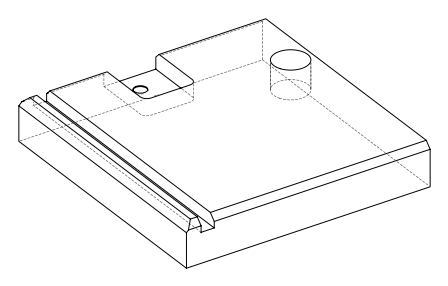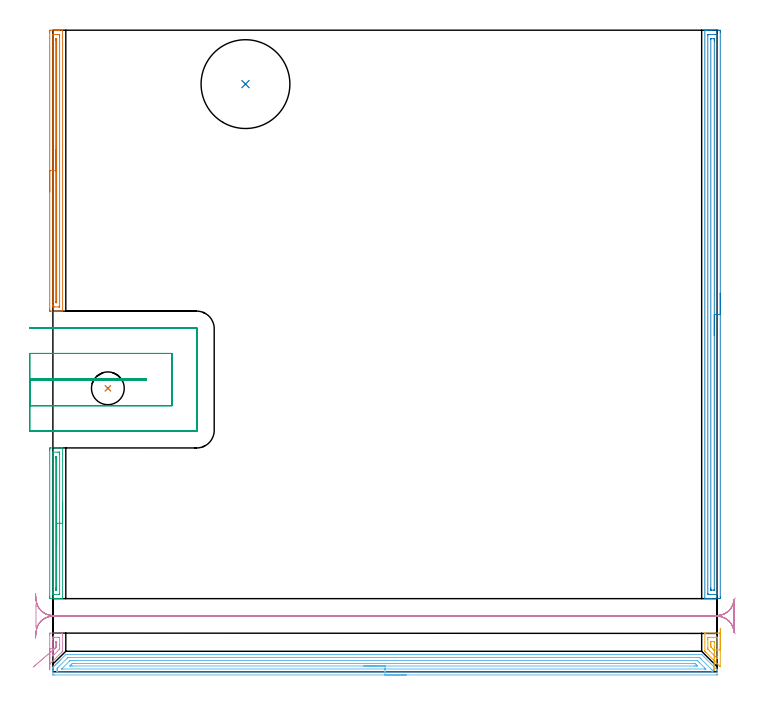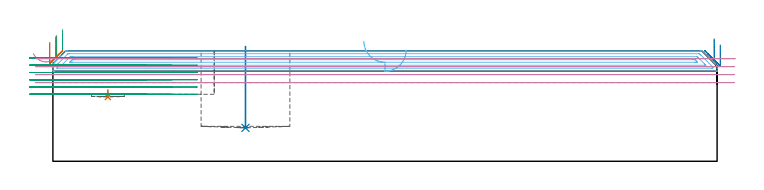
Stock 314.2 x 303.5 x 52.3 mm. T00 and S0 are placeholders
(PLAN: 10 operations, 3 tool changes, 35.9 min)
(1 INDEXABLE_INSERT_DRILL_BLIND_HOLE_FROM_SOLID | STEP1POCKET | NXT0302_002 | 0.02 min | 4091 mm3)
(2 INDEXABLE_INSERT_DRILL_BLIND_HOLE_FROM_SOLID_1 | STEP1POCKET_1 | NXT0302_036 | 0.16 min | 49869 mm3)
(3 AREA_MILL | FG_CHAMFER_SURFACE | UGT0205_001 | 1.87 min | 1473 mm3)
(4 AREA_MILL_1 | FG_CHAMFER_SURFACE_1 | UGT0205_001 | 0.44 min | 404 mm3)
(5 AREA_MILL_2 | FG_CHAMFER_SURFACE_2 | UGT0205_001 | 0.5 min | 605 mm3)
(6 AREA_MILL_3 | FG_CHAMFER_SURFACE_3 | UGT0205_001 | 10.11 min | 14463 mm3)
(7 AREA_MILL_4 | FG_CHAMFER_SURFACE_4 | UGT0205_001 | 3.35 min | 2549 mm3)
(8 AREA_MILL_5 | FG_CHAMFER_SURFACE_5 | UGT0205_001 | 6.65 min | 7291 mm3)
(9 MILL_SLOT | SLOT_PARTIAL_RECTANGULAR | UGT0201_010 | Follow Part, ap 4, ae 75% | 7.15 min | 97065 mm3)
(10 MILL_RECTANGULAR_SLOT | SLOT_RECTANGULAR | UGT0201_010 | Follow Part, ap 4, ae 75% | 5.66 min | 76959 mm3)
(TOOL NXT0302_002 | Index. Insert Drill 15.5mm [880-D1550L20-05] | D15.5 PA176 FL78 Z2)
(TOOL NXT0302_036 | Index. Insert Drill 42mm [880-D4200L50-05] | D42 PA176 FL210 Z2)
(TOOL UGT0205_001 | Chamfer Mill 20 x 3 x 45 deg. | D20 FL50 Z2)
(TOOL UGT0201_010 | End Mill 16 mm | D16 FL22 Z2)
(OP 1 INDEXABLE_INSERT_DRILL_BLIND_HOLE_FROM_SOLID)
G17 G21 G94 G90
T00 M6
G54
G17 G0 G90 X26. Y134.1 S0 M3
G43 Z62.3 H1
G94 G81 G98 Z30.4 F250. R33.7
G80
M5
M2
(OP 2 INDEXABLE_INSERT_DRILL_BLIND_HOLE_FROM_SOLID_1)
G17 G21 G94 G90
T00 M6
G54
G17 G0 G90 X91.1 Y278. S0 M3
G43 Z62.3 H1
G94 G81 G98 Z15.8 F250. R54.3
G80
M5
M2
(OP 3 AREA_MILL)
G17 G21 G94 G90
T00 M6
G54
G17 G0 G90 X4.6 Y80.25 S1061 M3
G43 Z62.3 H0
G94 G1 Y80.212 Z61.428 F250.
Y80.098 Z60.563
Y79.909 Z59.712
Y79.647 Z58.88
Y79.313 Z58.074
Y78.91 Z57.3
Y78.441 Z56.564
Y77.91 Z55.872
Y77.321 Z55.229
Y76.678 Z54.639
Y75.986 Z54.108
Y75.25 Z53.64
Y74.476 Z53.237
Y73.67 Z52.903
Y72.838 Z52.641
Y71.986 Z52.452
Y71.122 Z52.338
Y70.25 Z52.3
Y34.707
X4.594 Y34.61 Z52.292
X4.401 Y34.6 Z52.099
X2.852 Z50.551
X2.429 Z50.125
X2.217 Z49.914
X1.55 Z49.247
X1.339 Z49.036
X0.671 Z48.365
X-1.086 Y34.601 Z46.609
X-1.31 Y34.604 Z46.385
X-1.491 Y34.609 Z46.205
X-1.494 Y34.738 Z46.202
X-1.499 Y35.151 Z46.201
X-1.5 Y35.569 Z46.2
Y104.879
X-1.499 Y105.349 Z46.201
X-1.494 Y105.762 Z46.202
X-1.491 Y105.891 Z46.205
X-1.086 Y105.9 Z46.609
X0.671 Z48.365
X1.339 Z49.036
X1.55 Z49.247
X2.217 Z49.914
X2.429 Z50.125
X2.852 Z50.551
X3.763 Z51.462
X4.186 Z51.885
X4.403 Y105.899 Z52.101
X4.594 Y105.89 Z52.292
X4.6 Y105.793 Z52.3
Y70.25
X3.186 Z50.886
X3.185 Y36.928 Z50.885
X3.184 Y36.737 Z50.884
X3.181 Y36.642 Z50.881
X3.179 Y36.623 Z50.879
X3.168 Y36.61 Z50.868
X3.078 Y36.607 Z50.778
X2.752 Y36.601 Z50.452
X0.671 Y36.6 Z48.371
X0.115 Y36.602 Z47.815
X-0.019 Y36.609 Z47.681
X-0.079 Y36.613 Z47.621
X-0.083 Y36.803 Z47.617
X-0.085 Y36.928 Z47.615
X-0.086 Y37.694 Z47.614
Y103.572
X-0.084 Y103.763 Z47.616
X-0.081 Y103.858 Z47.619
X-0.079 Y103.877 Z47.621
X-0.068 Y103.89 Z47.632
X0.022 Y103.893 Z47.722
X0.348 Y103.899 Z48.048
X2.429 Y103.9 Z50.129
X2.985 Y103.898 Z50.685
X3.118 Y103.891 Z50.818
X3.179 Y103.887 Z50.879
X3.183 Y103.697 Z50.883
X3.184 Y103.572 Z50.884
X3.186 Y102.806 Z50.886
Y70.25
X1.772 Z49.472
X1.771 Y39.594 Z49.471
Y39.371
X1.764 Y38.705 Z49.464
X1.753 Y38.61 Z49.453
X1.652 Y38.602 Z49.352
X1.55 Y38.601 Z49.25
X1.446 Y38.602 Z49.146
X1.376 Y38.607 Z49.076
X1.335 Y38.613 Z49.035
X1.332 Y38.632 Z49.032
X1.33 Y38.705 Z49.03
X1.329 Y38.929 Z49.029
X1.328 Y39.594 Z49.028
X1.329 Y100.906 Z49.029
Y101.129
X1.335 Y101.794 Z49.035
X1.347 Y101.89 Z49.047
X1.447 Y101.898 Z49.147
X1.55 Y101.899 Z49.25
X1.654 Y101.898 Z49.354
X1.723 Y101.893 Z49.423
X1.765 Y101.887 Z49.465
X1.768 Y101.868 Z49.468
X1.77 Y101.794 Z49.47
X1.771 Y101.571 Z49.471
X1.772 Y100.906 Z49.472
Y70.25
Y69.378 Z49.51
Y68.513 Z49.623
Y67.662 Z49.812
Y66.83 Z50.075
Y66.024 Z50.408
Y65.25 Z50.811
Y64.514 Z51.28
Y63.822 Z51.811
Y63.179 Z52.4
Y62.59 Z53.044
Y62.058 Z53.736
Y61.59 Z54.472
Y61.187 Z55.245
Y60.853 Z56.051
Y60.591 Z56.883
Y60.402 Z57.735
Y60.288 Z58.6
Y60.25 Z59.472
G0 Z62.3
M5
M2
(OP 4 AREA_MILL_1)
G17 G21 G94 G90
T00 M6
G54
G17 G0 G90 X-1.5 Y0.95 S1061 M3
G43 Z62.3 H0
Z56.2
G94 G1 Y0.988 Z55.328 F250.
Y1.102 Z54.464
Y1.291 Z53.612
Y1.553 Z52.78
Y1.887 Z51.974
Y2.29 Z51.2
Y2.758 Z50.464
Y3.29 Z49.772
Y3.879 Z49.129
Y4.522 Z48.54
Y5.214 Z48.008
Y5.95 Z47.54
Y6.724 Z47.137
Y7.53 Z46.803
Y8.362 Z46.541
Y9.213 Z46.352
Y10.078 Z46.238
Y10.95 Z46.2
Y17.483
X-1.499 Y17.946 Z46.201
X-1.496 Y18.15 Z46.203
X-1.493 Y18.294 Z46.207
X-1.086 Y18.3 Z46.613
X4.266 Y18.299 Z51.964
X4.594 Y18.29 Z52.292
X4.6 Y17.946 Z52.3
Y10.075
X4.599 Y9.706 Z52.286
X4.262 Y9.361 Z51.96
X-1.314 Y3.786 Z46.385
X-1.44 Y3.662 Z46.258
X-1.492 Y3.618 Z46.204
X-1.5 Y3.662 Z46.2
Y10.95
X-0.086 Z47.614
Y15.322
X-0.084 Y16.074 Z47.616
X-0.082 Y16.197 Z47.618
X-0.079 Y16.281 Z47.621
X0.257 Y16.293 Z47.957
X0.464 Y16.299 Z48.164
X0.568 Y16.3 Z48.268
X2.429 Z50.129
X2.532 Z50.232
X2.739 Y16.297 Z50.439
X3.153 Y16.29 Z50.853
X3.18 Y16.281 Z50.88
X3.182 Y16.273 Z50.882
X3.185 Y16.247 Z50.885
X3.186 Y12.699 Z50.886
Y11.071
X3.185 Y10.95 Z50.885
X3.181 Y10.762 Z50.881
X3.179 Y10.743 Z50.879
X3.167 Y10.724 Z50.867
X3.135 Y10.688 Z50.835
X3.077 Y10.628 Z50.777
X2.916 Y10.465 Z50.616
X0.671 Y8.221 Z48.371
X0.285 Y7.836 Z47.985
X0.168 Y7.723 Z47.868
X0.029 Y7.59 Z47.729
X-0.079 Y7.503 Z47.621
X-0.081 Y7.677 Z47.619
X-0.085 Y8.205 Z47.615
X-0.086 Y10.95 Z47.614
X1.335 Y11.357 Z49.035
X1.332 Y11.457 Z49.032
X1.33 Y11.604 Z49.03
X1.329 Y11.824 Z49.029
X1.328 Y12.045 Z49.028
X1.329 Y14.014 Z49.029
X1.331 Y14.161 Z49.031
X1.335 Y14.277 Z49.035
X1.339 Y14.292 Z49.039
X1.346 Y14.294 Z49.046
X1.368 Y14.297 Z49.068
X1.55 Z49.25
X1.705 Y14.294 Z49.405
X1.766 Y14.281 Z49.466
X1.767 Y14.272 Z49.467
X1.769 Y14.23 Z49.469
X1.771 Y13.573 Z49.471
Y13.353
Y12.699
X1.77 Y12.479 Z49.47
X1.765 Y11.824 Z49.465
X1.764 Y11.775 Z49.464
X1.731 Y11.737 Z49.431
X1.686 Y11.689 Z49.386
X1.55 Y11.554 Z49.25
X1.408 Y11.419 Z49.108
X1.335 Y11.357 Z49.035
X0.79 Y10.89 Z48.538
X0.215 Y10.397 Z48.106
X-0.387 Y9.881 Z47.741
X-1.01 Y9.347 Z47.447
X-1.651 Y8.798 Z47.225
X-2.304 Y8.238 Z47.078
X-2.964 Y7.672 Z47.007
X-3.627 Y7.105 Z47.011
X-4.286 Y6.539 Z47.091
X-4.938 Y5.981 Z47.247
X-5.577 Y5.433 Z47.477
X-6.198 Y4.901 Z47.78
X-6.797 Y4.388 Z48.153
X-7.369 Y3.897 Z48.593
X-7.91 Y3.434 Z49.097
X-8.415 Y3.001 Z49.661
X-8.881 Y2.602 Z50.281
X-9.304 Y2.239 Z50.952
G0 Z62.3
M5
M2
(OP 5 AREA_MILL_2)
G17 G21 G94 G90
T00 M6
G54
G17 G0 G90 X315.7 Y20.35 S1061 M3
G43 Z62.3 H0
Z55.
G94 G1 Y20.312 Z54.128 F250.
Y20.198 Z53.264
Y20.009 Z52.412
Y19.747 Z51.58
Y19.413 Z50.774
Y19.01 Z50.
Y18.542 Z49.264
Y18.01 Z48.572
Y17.421 Z47.929
Y16.778 Z47.34
Y16.086 Z46.809
Y15.35 Z46.34
Y14.576 Z45.937
Y13.77 Z45.603
Y12.938 Z45.341
Y12.087 Z45.152
Y11.222 Z45.038
Y10.35 Z45.
X315.699 Y2.529 Z45.001
X315.695 Y2.438 Z45.003
X315.691 Y2.412 Z45.005
X315.602 Y2.498 Z45.095
X315.538 Y2.561 Z45.16
X308.942 Y9.156 Z51.754
X308.705 Y9.395 Z51.994
X308.638 Y9.462 Z52.061
X308.477 Y9.625 Z52.22
X308.404 Y9.705 Z52.289
X308.4 Y9.909 Z52.3
Y18.286
X308.405 Y18.29 Z52.295
X308.437 Y18.3 Z52.262
X313.411 Z47.289
X314.27 Z46.424
X315.614 Y18.298 Z45.081
X315.69 Y18.294 Z45.005
X315.697 Y17.845 Z45.003
X315.7 Y17.306 Z45.
Y10.35
X314.286 Z46.414
Y7.264
X314.284 Y6.382 Z46.416
X314.283 Y6.369 Z46.417
X314.27 Y6.292 Z46.43
X314.173 Y6.382 Z46.527
X313.382 Y7.168 Z47.318
X313.286 Y7.264 Z47.414
X310.641 Y9.909 Z50.059
X309.83 Y10.732 Z50.87
X309.818 Y10.791 Z50.882
X309.816 Y10.805 Z50.884
X309.814 Y11.673 Z50.886
Y15.2
X309.815 Y16.081 Z50.885
X309.816 Y16.096
X309.83 Y16.29 Z50.87
X310.499 Y16.299 Z50.201
X313.382 Z47.318
X314.053 Y16.296 Z46.647
X314.27 Y16.29 Z46.43
X314.284 Y16.081 Z46.416
X314.285 Y16.066 Z46.415
X314.286 Y10.35 Z46.414
X312.87 Y10.373 Z47.83
X312.869 Y10.291 Z47.831
X312.865 Y10.192 Z47.835
X312.862 Y10.15 Z47.838
X312.787 Y10.222 Z47.913
X312.494 Y10.508 Z48.206
X312.209 Y10.791 Z48.491
X311.606 Y11.395 Z49.094
X311.331 Y11.673 Z49.369
X311.241 Y11.77 Z49.459
X311.235 Y11.861 Z49.465
X311.232 Y12.044 Z49.468
X311.229 Y12.554 Z49.471
Y12.929
Y13.436
X311.23 Y13.944 Z49.47
X311.233 Y14.172 Z49.467
X311.235 Y14.263 Z49.465
X311.24 Y14.29 Z49.46
X311.286 Y14.293 Z49.414
X311.386 Y14.297 Z49.314
X311.588 Y14.3 Z49.112
X312.512 Z48.188
X312.714 Y14.297 Z47.986
X312.814 Y14.293 Z47.886
X312.86 Y14.29 Z47.84
X312.865 Y14.263 Z47.835
X312.867 Y14.172 Z47.833
X312.87 Y13.944 Z47.83
X312.872 Y11.673 Z47.828
X312.87 Y10.373 Z47.83
X312.856 Y9.502 Z47.882
X312.842 Y8.639 Z48.01
X312.829 Y7.791 Z48.212
X312.815 Y6.963 Z48.488
X312.803 Y6.163 Z48.834
X312.79 Y5.395 Z49.25
X312.779 Y4.667 Z49.73
X312.768 Y3.984 Z50.272
X312.758 Y3.35 Z50.872
X312.748 Y2.771 Z51.524
X312.74 Y2.251 Z52.225
X312.733 Y1.795 Z52.968
X312.727 Y1.404 Z53.748
X312.721 Y1.083 Z54.559
X312.717 Y0.834 Z55.395
X312.715 Y0.659 Z56.25
X312.713 Y0.559 Z57.117
Y0.535 Z57.989
G0 Z62.3
M5
M2
(OP 6 AREA_MILL_3)
G17 G21 G94 G90
T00 M6
G54
G17 G0 G90 X167.1 Y-1.5 S1061 M3
G43 Z62.3 H0
Z52.6
G94 G1 X167.062 Z51.728 F250.
X166.948 Z50.863
X166.759 Z50.012
X166.497 Z49.18
X166.163 Z48.374
X165.76 Z47.6
X165.292 Z46.864
X164.76 Z46.172
X164.171 Z45.529
X163.528 Z44.94
X162.836 Z44.408
X162.1 Z43.94
X161.326 Z43.537
X160.52 Z43.203
X159.688 Z42.941
X158.836 Z42.752
X157.972 Z42.638
X157.1 Z42.6
X0.629
X0.183 Y-1.495 Z42.602
X0.01 Y-1.491 Z42.605
X0. Y-1.055 Z43.04
Y0.349 Z44.445
Y0.707 Z44.802
Y1.423 Z45.523
Y2.029 Z46.128
X0.001 Y2.071 Z46.17
X0.01 Y2.109 Z46.207
X0.727 Y2.827 Z46.927
X0.956 Y3.056 Z47.155
X1.076 Y3.178 Z47.274
X1.249 Y3.35 Z47.448
X1.523 Y3.624 Z47.722
X1.688 Y3.79 Z47.885
X1.851 Y3.952 Z48.05
X1.97 Y4.071 Z48.169
X2.129 Y4.231 Z48.326
X2.285 Y4.386 Z48.484
X2.417 Y4.518 Z48.616
X2.569 Y4.671 Z48.767
X2.719 Y4.82 Z48.918
X2.864 Y4.965 Z49.063
X3.01 Y5.112 Z49.207
X3.153 Y5.254 Z49.352
X3.311 Y5.412 Z49.51
X3.45 Y5.552 Z49.648
X3.588 Y5.689 Z49.786
X3.758 Y5.859 Z49.957
X5.994 Y8.095 Z52.192
X6.098 Y8.196 Z52.293
X6.102 Z52.294
X6.888 Y8.2 Z52.3
X306.418
X306.897 Y8.201 Z52.297
X306.902 Y8.198 Z52.296
X306.906 Y8.195 Z52.294
X314.1 Y1.001 Z45.1
X314.167 Y0.931 Z45.03
X314.198 Y0.891 Z44.988
X314.2 Y0.61 Z44.709
Y-0.174 Z43.92
Y-1.412 Z42.684
X314.197 Y-1.491 Z42.605
X313.792 Y-1.5 Z42.6
X157.1
Y-0.086 Z44.014
X2.327 Y-0.085 Z44.015
X2.039 Y-0.08 Z44.02
X2.012 Y-0.079 Z44.021
X2.007 Y-0.057 Z44.043
X2.003 Y-0.022 Z44.078
X2.001 Y0.012 Z44.112
X2. Y0.237 Z44.337
Y0.707 Z44.807
X2.001 Y1.117 Z45.217
X2.008 Y1.588 Z45.688
X2.01 Y1.638 Z45.738
X2.041 Y1.679 Z45.779
X2.1 Y1.744 Z45.844
X2.177 Y1.825 Z45.925
X2.417 Y2.067 Z46.167
X6.888 Y6.538 Z50.638
X7.059 Y6.705 Z50.805
X7.11 Y6.752 Z50.852
X7.136 Y6.775 Z50.875
X7.179 Y6.779 Z50.879
X7.38 Y6.782 Z50.882
X7.782 Y6.785 Z50.885
X7.871 Y6.786 Z50.886
X305.524 Y6.785 Z50.885
X305.615
X305.814 Y6.78 Z50.88
X305.86 Y6.778 Z50.878
X305.998 Y6.645 Z50.745
X306.17 Y6.478 Z50.578
X306.418 Y6.232 Z50.332
X306.658 Y5.993 Z50.093
X311.783 Y0.867 Z44.967
X311.941 Y0.707 Z44.807
X312.094 Y0.549 Z44.649
X312.19 Y0.448 Z44.548
X312.193 Y0.399 Z44.499
X312.195 Y0.301 Z44.401
X312.176 Y-0.079 Z44.021
X311.783 Y-0.084 Z44.016
X311.693 Y-0.085 Z44.015
X157.1 Y-0.086 Z44.014
Y1.328 Z45.428
X4.468 Y1.329 Z45.429
X4.258 Y1.331 Z45.431
X4.205 Y1.333 Z45.433
X4.148 Y1.336 Z45.436
X4.178 Y1.373 Z45.473
X4.205 Y1.405 Z45.505
X7.847 Y5.048 Z49.148
X7.913 Y5.112 Z49.212
X8.169 Y5.358 Z49.458
X8.419 Y5.365 Z49.465
X8.676 Y5.368 Z49.468
X9.307 Y5.371 Z49.471
X9.57 Y5.372 Z49.472
X304.63 Y5.371 Z49.471
X304.718 Y5.369 Z49.469
X304.787 Y5.365 Z49.465
X304.827 Y5.362 Z49.462
X304.855 Y5.336 Z49.436
X305.086 Y5.112 Z49.212
X305.524 Y4.677 Z48.777
X305.97 Y4.231 Z48.331
X308.206 Y1.995 Z46.095
X308.612 Y1.588 Z45.688
X308.744 Y1.454 Z45.554
X308.845 Y1.347 Z45.447
X308.853 Y1.336 Z45.436
X308.851 Y1.335 Z45.435
X308.808 Y1.331 Z45.431
X308.733 Y1.33 Z45.43
X308.47 Y1.329 Z45.429
X308.206 Y1.328 Z45.428
X157.1
Y2.743 Z46.843
X9.292
X8.676 Y2.744 Z46.844
X8.395 Y2.746 Z46.846
X8.158 Y2.75 Z46.85
X8.022 Y2.762 Z46.862
X8.119 Y2.865 Z46.965
X8.195 Y2.943 Z47.043
X8.599 Y3.35 Z47.45
X8.676 Y3.427 Z47.527
X9.083 Y3.83 Z47.93
X9.155 Y3.899 Z47.999
X9.199 Y3.938 Z48.038
X9.263 Y3.95 Z48.05
X9.57 Y3.954 Z48.054
X9.849 Y3.956 Z48.056
X10.464 Y3.957 Z48.057
X10.742
X302.842
X303.12 Y3.956 Z48.056
X303.736 Y3.952 Z48.052
X303.773 Y3.95 Z48.05
X303.813 Y3.927 Z48.027
X303.899 Y3.845 Z47.945
X304.069 Y3.679 Z47.779
X304.4 Y3.35 Z47.45
X304.63 Y3.116 Z47.216
X304.977 Y2.75 Z46.85
X304.63 Y2.746 Z46.846
X304.351 Y2.744 Z46.844
X303.736 Y2.743 Z46.843
X303.458
X157.1
X156.228 Z46.881
X155.364 Z46.995
X154.512 Z47.183
X153.68 Z47.446
X152.874 Z47.78
X152.1 Z48.182
X151.364 Z48.651
X150.672 Z49.182
X150.029 Z49.772
X149.44 Z50.415
X148.908 Z51.107
X148.44 Z51.843
X148.037 Z52.616
X147.703 Z53.422
X147.441 Z54.254
X147.252 Z55.106
X147.138 Z55.971
X147.1 Z56.843
G0 Z62.3
M5
M2
(OP 7 AREA_MILL_4)
G17 G21 G94 G90
T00 M6
G54
G17 G0 G90 X-1.5 Y227.05 S1061 M3
G43 Z62.3 H0
Z56.2
G94 G1 Y227.088 Z55.328 F250.
Y227.202 Z54.464
Y227.391 Z53.612
Y227.653 Z52.78
Y227.987 Z51.974
Y228.39 Z51.2
Y228.859 Z50.464
Y229.39 Z49.772
Y229.979 Z49.129
Y230.622 Z48.54
Y231.314 Z48.008
Y232.05 Z47.54
Y232.824 Z47.137
Y233.63 Z46.803
Y234.462 Z46.541
Y235.314 Z46.352
Y236.178 Z46.238
Y237.05 Z46.2
Y302.455
X-1.499 Y302.926 Z46.201
X-1.495 Y303.34 Z46.202
X-1.491 Y303.49 Z46.205
X-1.086 Y303.5 Z46.609
X0.671 Z48.365
X1.295 Z48.993
X1.55 Z49.247
X2.174 Z49.871
X2.429 Z50.125
X2.938 Z50.637
X4.362 Y303.499 Z52.06
X4.594 Y303.49 Z52.292
X4.6 Y303.371 Z52.3
Y170.729
X4.594 Y170.61 Z52.293
X4.36 Y170.6 Z52.059
X3.677 Z51.376
X2.938 Z50.637
X2.429 Z50.125
X2.174 Z49.871
X1.55 Z49.247
X1.295 Z48.993
X0.671 Z48.365
X-1.086 Y170.601 Z46.609
X-1.311 Y170.604 Z46.385
X-1.491 Y170.61 Z46.205
X-1.495 Y170.76 Z46.202
X-1.499 Y171.174 Z46.201
X-1.5 Y171.593 Z46.2
Y237.05
X-0.086 Z47.614
Y301.145
X-0.084 Y301.337 Z47.616
X-0.082 Y301.433 Z47.618
X-0.079 Y301.477 Z47.621
X-0.072 Y301.49 Z47.628
X-0.028 Y301.492 Z47.672
X0.322 Y301.499 Z48.022
X2.429 Z50.129
X2.961 Y301.496 Z50.661
X3.113 Y301.49 Z50.813
X3.179 Y301.476 Z50.879
X3.183 Y301.271 Z50.883
X3.185 Y301.145 Z50.885
X3.186 Y300.379 Z50.886
Y172.955
X3.184 Y172.763 Z50.884
X3.182 Y172.667 Z50.882
X3.179 Y172.623 Z50.879
X3.172 Y172.61 Z50.872
X3.129 Y172.608 Z50.829
X2.778 Y172.601 Z50.478
X0.671 Z48.371
X0.139 Y172.604 Z47.839
X-0.013 Y172.61 Z47.687
X-0.079 Y172.624 Z47.621
X-0.084 Y172.829 Z47.616
X-0.085 Y172.955 Z47.615
X-0.086 Y173.721 Z47.614
Y237.05
X1.328 Z49.028
X1.329 Y298.699 Z49.029
X1.333 Y299.365 Z49.033
X1.335 Y299.474 Z49.035
X1.341 Y299.49 Z49.041
X1.373 Y299.495 Z49.073
X1.418 Y299.499 Z49.118
X1.55 Y299.498 Z49.25
X1.683 Y299.494 Z49.383
X1.765 Y299.49 Z49.465
X1.768 Y299.439 Z49.468
X1.77 Y299.365 Z49.47
X1.771 Y299.141 Z49.471
Y175.401
X1.767 Y174.735 Z49.467
X1.765 Y174.626 Z49.465
X1.759 Y174.61 Z49.459
X1.727 Y174.605 Z49.427
X1.682 Y174.601 Z49.382
X1.55 Y174.602 Z49.25
X1.417 Y174.606 Z49.117
X1.335 Y174.61 Z49.035
X1.332 Y174.661 Z49.032
X1.33 Y174.735 Z49.03
X1.329 Y174.959 Z49.029
X1.328 Y237.05 Z49.028
Y237.922 Z49.066
Y238.787 Z49.18
Y239.638 Z49.369
Y240.47 Z49.632
Y241.276 Z49.965
Y242.05 Z50.368
Y242.786 Z50.837
Y243.478 Z51.368
Y244.121 Z51.957
Y244.71 Z52.601
Y245.242 Z53.293
Y245.71 Z54.028
Y246.113 Z54.802
Y246.447 Z55.608
Y246.709 Z56.44
Y246.898 Z57.292
Y247.012 Z58.157
Y247.05 Z59.028
G0 Z62.3
M5
M2
(OP 8 AREA_MILL_5)
G17 G21 G94 G90
T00 M6
G54
G17 G0 G90 X315.7 Y179.05 S1061 M3
G43 Z62.3 H0
Z55.
G94 G1 Y179.012 Z54.128 F250.
Y178.898 Z53.264
Y178.709 Z52.412
Y178.447 Z51.58
Y178.113 Z50.774
Y177.71 Z50.
Y177.242 Z49.264
Y176.71 Z48.572
Y176.121 Z47.929
Y175.478 Z47.34
Y174.786 Z46.808
Y174.05 Z46.34
Y173.276 Z45.937
Y172.47 Z45.603
Y171.638 Z45.341
Y170.787 Z45.152
Y169.922 Z45.038
Y169.05 Z45.
Y35.551
X315.699 Y35.203 Z45.001
X315.694 Y34.665 Z45.003
X315.691 Y34.608 Z45.006
X315.158 Y34.6 Z45.539
X311.606 Z49.088
X311.031 Z49.666
X310.718 Z49.978
X310.143 Z50.553
X309.83 Z50.865
X309.204 Z51.495
X308.782 Z51.917
X308.433 Y34.607 Z52.258
X308.403 Y34.61 Z52.288
X308.4 Y34.757 Z52.3
Y303.343
X308.402 Y303.491 Z52.288
X308.434 Y303.5 Z52.256
X308.782 Z51.917
X309.204 Z51.495
X309.83 Z50.865
X311.031 Z49.666
X311.606 Z49.088
X314.87 Z45.826
X315.158 Y303.498 Z45.539
X315.691 Y303.492 Z45.006
X315.694 Y303.435 Z45.003
X315.699 Y302.897 Z45.001
X315.7 Y302.352 Z45.
Y169.05
X314.286 Z46.414
X314.285 Y36.972 Z46.415
X314.27 Y36.61 Z46.43
X313.767 Y36.601 Z46.933
X310.718 Y36.6 Z49.982
X310.215 Y36.601 Z50.485
X309.83 Y36.61 Z50.87
X309.815 Y36.988 Z50.885
X309.814 Y37.004 Z50.886
X309.815 Y301.128 Z50.885
X309.83 Y301.49 Z50.87
X310.333 Y301.499 Z50.367
X313.382 Y301.5 Z47.318
X313.885 Y301.499 Z46.815
X314.27 Y301.49 Z46.43
X314.285 Y301.112 Z46.415
X314.286 Y301.096 Z46.414
Y169.05
X312.872 Z47.828
X312.871 Y38.773 Z47.829
Y38.678
X312.868 Y38.631 Z47.832
X312.866 Y38.616 Z47.834
X312.837 Y38.61 Z47.863
X312.665 Y38.601 Z48.035
X311.434 Z49.266
X311.32 Y38.605 Z49.38
X311.235 Y38.61 Z49.465
X311.232 Y38.647 Z49.468
X311.23 Y38.773 Z49.47
X311.229 Y39.152 Z49.471
X311.228 Y39.665 Z49.472
Y299.327
X311.229 Y299.422 Z49.471
X311.232 Y299.469 Z49.468
X311.234 Y299.484 Z49.466
X311.263 Y299.49 Z49.437
X311.435 Y299.499 Z49.265
X312.666 Z48.034
X312.78 Y299.495 Z47.92
X312.865 Y299.49 Z47.835
X312.867 Y299.453 Z47.833
X312.87 Y299.327 Z47.83
X312.871 Y298.948 Z47.829
X312.872 Y298.435 Z47.828
Y169.05
Y168.178 Z47.866
Y167.314 Z47.98
Y166.462 Z48.169
Y165.63 Z48.432
Y164.824 Z48.765
Y164.05 Z49.168
Y163.314 Z49.637
Y162.622 Z50.168
Y161.979 Z50.757
Y161.39 Z51.401
Y160.859 Z52.093
Y160.39 Z52.828
Y159.987 Z53.602
Y159.653 Z54.408
Y159.391 Z55.24
Y159.202 Z56.092
Y159.088 Z56.957
Y159.05 Z57.828
G0 Z62.3
M5
M2
(OP 9 MILL_SLOT)
G17 G21 G94 G90
T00 M6
G54
G17 G0 G90 X-11. Y137.9 S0 M3
G43 Z62.301 H0
Z48.868
G94 G1 X-8. F250.
X44.3 F500.
Y138.6
X-8.
X-11. F250.
Y125.9
X-8.
X56.3 F500.
Y150.6
X-8.
X-11. F250.
Y113.9
X-8.
X68. F500.
G3 X68.3 Y114.2 R0.3
G1 Y162.3
G3 X68. Y162.6 R0.3
G1 X-8.
X-11. F250.
G0 Y137.9 Z45.434
G1 X-8.
X44.3 F500.
Y138.6
X-8.
X-11. F250.
Y125.9
X-8.
X56.3 F500.
Y150.6
X-8.
X-11. F250.
Y113.9
X-8.
X68. F500.
G3 X68.3 Y114.2 R0.3
G1 Y162.3
G3 X68. Y162.6 R0.3
G1 X-8.
X-11. F250.
G0 Y137.9 Z42.001
G1 X-8.
X44.3 F500.
Y138.6
X-8.
X-11. F250.
Y125.9
X-8.
X56.3 F500.
Y150.6
X-8.
X-11. F250.
Y113.9
X-8.
X68. F500.
G3 X68.3 Y114.2 R0.3
G1 Y162.3
G3 X68. Y162.6 R0.3
G1 X-8.
X-11. F250.
G0 Y137.9 Z38.567
G1 X-8.
X44.3 F500.
Y138.6
X-8.
X-11. F250.
Y125.9
X-8.
X56.3 F500.
Y150.6
X-8.
X-11. F250.
Y113.9
X-8.
X68. F500.
G3 X68.3 Y114.2 R0.3
G1 Y162.3
G3 X68. Y162.6 R0.3
G1 X-8.
X-11. F250.
G0 Y137.9 Z35.134
G1 X-8.
X44.3 F500.
Y138.6
X-8.
X-11. F250.
Y125.9
X-8.
X56.3 F500.
Y150.6
X-8.
X-11. F250.
Y113.9
X-8.
X68. F500.
G3 X68.3 Y114.2 R0.3
G1 Y162.3
G3 X68. Y162.6 R0.3
G1 X-8.
X-11. F250.
G0 Y137.9 Z31.7
G1 X-8.
X44.3 F500.
Y138.6
X-8.
X-11. F250.
Y125.9
X-8.
X56.3 F500.
Y150.6
X-8.
X-11. F250.
Y113.9
X-8.
X68. F500.
G3 X68.3 Y114.2 R0.3
G1 Y162.3
G3 X68. Y162.6 R0.3
G1 X-8.
X-11. F250.
G0 Z62.301
M5
M2
(OP 10 MILL_RECTANGULAR_SLOT)
G17 G21 G94 G90
T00 M6
G54
G17 G0 G90 X322.735 Y34.995 S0 M3
G43 Z62.301 H0
Z48.526
G94 G1 X321.813 Y32.141 F250.
G2 X314.2 Y26.6 R8. F500.
G1 X0.
G2 X-7.784 Y32.753 R8.
G1 X-7.813 Y32.76
G3 X-8. Y31.042 R8.
G1 Y21.838
G3 X-7.816 Y20.131 R8.
G1 X-7.786 Y20.137
G2 X0. Y26.3 R8.
G1 X314.2
G2 X321.816 Y20.75 R8.
G1 X322.734 Y17.894 F250.
G0 Z62.301
X-8.23 Y16.003
Z44.751
G1 X-7.97 Y18.992
G2 X0. Y26.3 R8. F500.
G1 X314.2
G2 X322.19 Y18.7 R8.
G1 X322.2
Y34.2
X322.19
G2 X314.2 Y26.6 R8.
G1 X0.
G2 X-7.97 Y33.908 R8.
G1 X-8.23 Y36.897 F250.
G0 Y16.003 Z40.975
G1 X-7.97 Y18.992
G2 X0. Y26.3 R8. F500.
G1 X314.2
G2 X322.19 Y18.7 R8.
G1 X322.2
Y34.2
X322.19
G2 X314.2 Y26.6 R8.
G1 X0.
G2 X-7.97 Y33.908 R8.
G1 X-8.23 Y36.897 F250.
G0 Y16.003 Z37.2
G1 X-7.97 Y18.992
G2 X0. Y26.3 R8. F500.
G1 X314.2
G2 X322.19 Y18.7 R8.
G1 X322.2
Y34.2
X322.19
G2 X314.2 Y26.6 R8.
G1 X0.
G2 X-7.97 Y33.908 R8.
G1 X-8.23 Y36.897 F250.
G0 Z62.301
M5
M2
